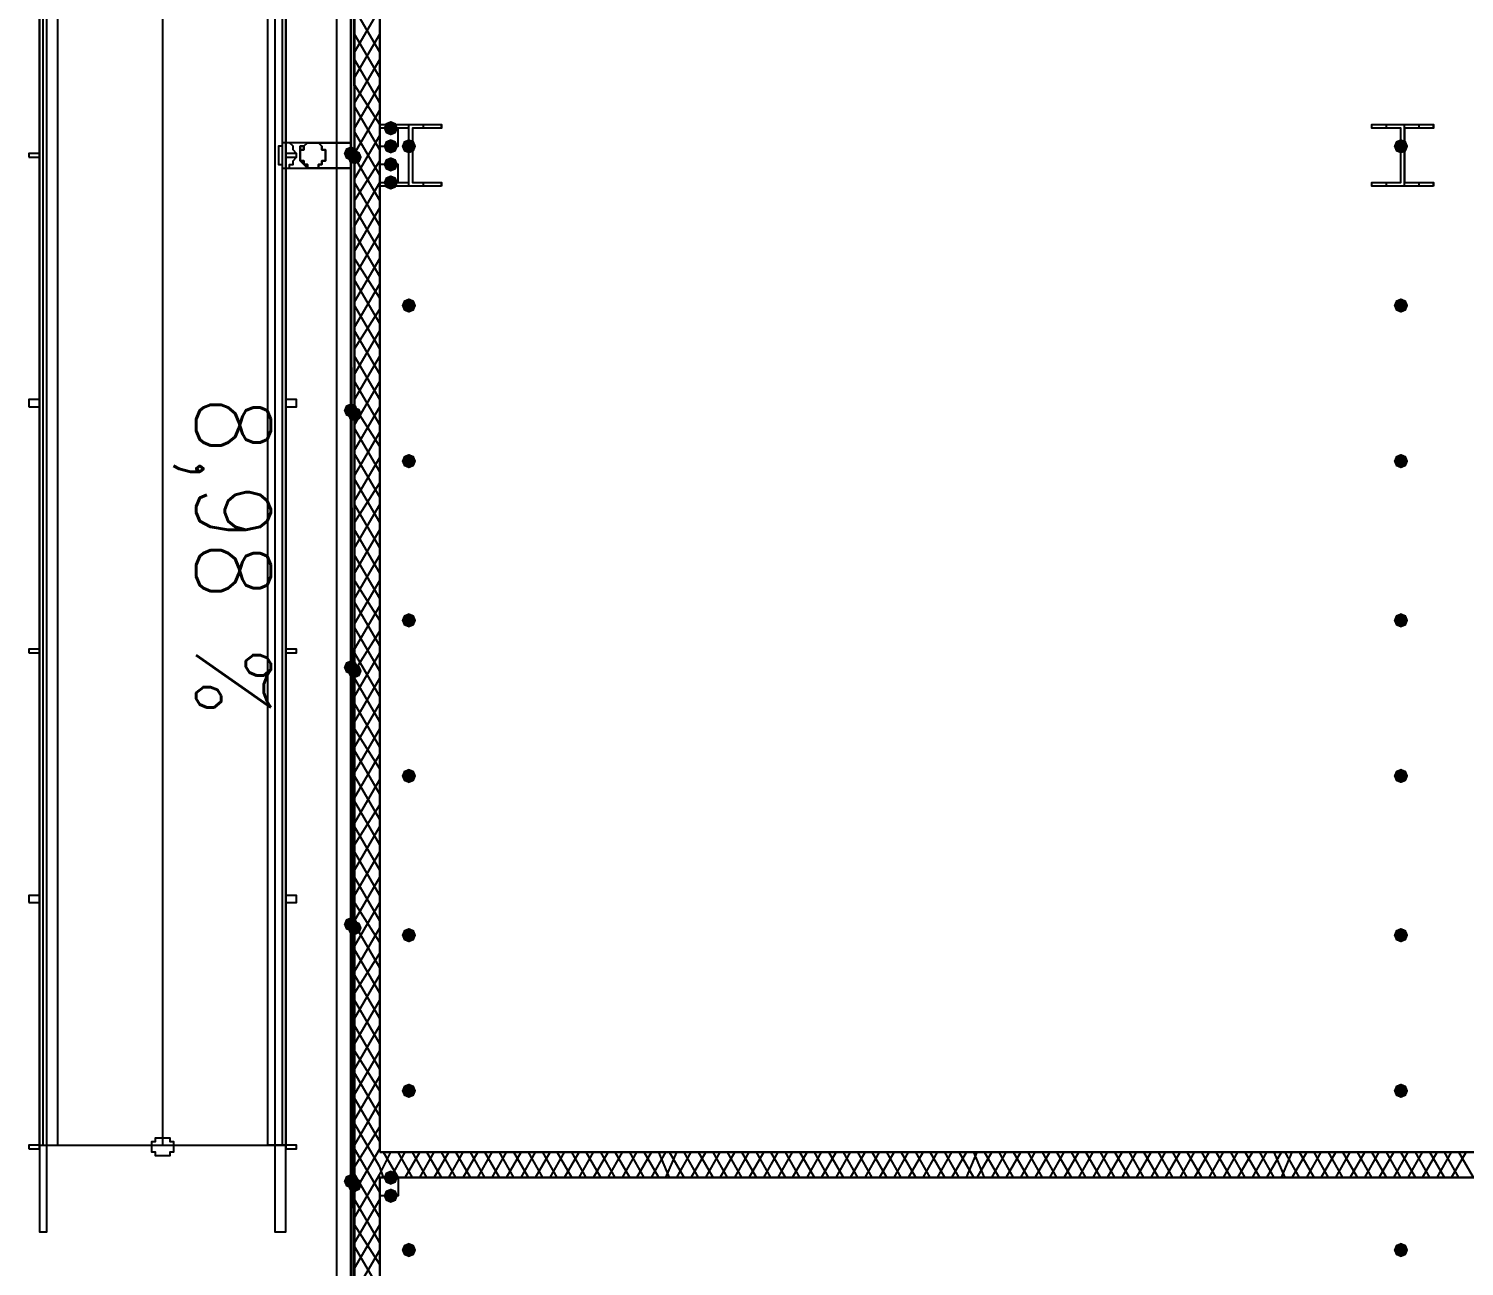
# Model space of a CAD drawing. Header units: millimetres. Extents: x 0 to 420, y 0 to 297.
# Drawn here: x 100.37 to 117.16, y 110.3 to 124.78 of the extents above; entities that cross this region are included whole.
import ezdxf

# ---------------------------------------------------------------- set-up
doc = ezdxf.new("R2010")
doc.units = ezdxf.units.MM
doc.layers.get('0').update_dxf_attribs({"linetype": 'CONTINUOUS'})
doc.styles.get("Standard").update_dxf_attribs({"font": 'STANDARD'})

msp = doc.modelspace()

# ---------------------------------------------------------------- hatches: boundary and pattern name
at = {"true_color": 0x000007}
h = msp.add_hatch(color=0, dxfattribs=at)
h.paths.add_polyline_path([(104.182333, 140.673667), (104.14, 140.673667), (104.182333, 123.317)], flags=0)
h.paths.add_polyline_path([(104.14, 140.673667), (104.182333, 123.317), (104.14, 123.317)], flags=0)
for points in [[(104.690333, 123.613333), (104.665463, 123.553538), (104.605667, 123.528667), (104.545871, 123.553538), (104.521, 123.613333), (104.545871, 123.673129), (104.605667, 123.698), (104.665462, 123.673129)], [(104.690333, 123.401667), (104.665463, 123.341871), (104.605667, 123.317), (104.545871, 123.341871), (104.521, 123.401667), (104.545871, 123.461462), (104.605667, 123.486333), (104.665462, 123.461463)], [(104.902, 123.401667), (104.877129, 123.341871), (104.817333, 123.317), (104.757538, 123.341871), (104.732667, 123.401667), (104.757537, 123.461462), (104.817333, 123.486333), (104.877129, 123.461463)], [(116.501333, 123.401667), (116.476463, 123.341871), (116.416667, 123.317), (116.356871, 123.341871), (116.332, 123.401667), (116.356871, 123.461462), (116.416667, 123.486333), (116.476462, 123.461463)], [(104.690333, 123.19), (104.665463, 123.130204), (104.605667, 123.105333), (104.545871, 123.130204), (104.521, 123.19), (104.545871, 123.249796), (104.605667, 123.274667), (104.665462, 123.249796)], [(104.690333, 122.978333), (104.665463, 122.918538), (104.605667, 122.893667), (104.545871, 122.918538), (104.521, 122.978333), (104.545871, 123.038129), (104.605667, 123.063), (104.665462, 123.038129)], [(104.902, 121.539), (104.877129, 121.479204), (104.817333, 121.454333), (104.757538, 121.479204), (104.732667, 121.539), (104.757537, 121.598796), (104.817333, 121.623667), (104.877129, 121.598796)], [(116.501333, 121.539), (116.476463, 121.479204), (116.416667, 121.454333), (116.356871, 121.479204), (116.332, 121.539), (116.356871, 121.598796), (116.416667, 121.623667), (116.476462, 121.598796)], [(104.902, 119.718667), (104.877129, 119.658871), (104.817333, 119.634), (104.757538, 119.658871), (104.732667, 119.718667), (104.757537, 119.778462), (104.817333, 119.803333), (104.877129, 119.778463)], [(116.501333, 119.718667), (116.476463, 119.658871), (116.416667, 119.634), (116.356871, 119.658871), (116.332, 119.718667), (116.356871, 119.778462), (116.416667, 119.803333), (116.476462, 119.778463)], [(104.902, 117.856), (104.877129, 117.796204), (104.817333, 117.771333), (104.757538, 117.796204), (104.732667, 117.856), (104.757537, 117.915796), (104.817333, 117.940667), (104.877129, 117.915796)], [(116.501333, 117.856), (116.476463, 117.796204), (116.416667, 117.771333), (116.356871, 117.796204), (116.332, 117.856), (116.356871, 117.915796), (116.416667, 117.940667), (116.476462, 117.915796)], [(104.902, 116.035667), (104.877129, 115.975871), (104.817333, 115.951), (104.757538, 115.975871), (104.732667, 116.035667), (104.757537, 116.095462), (104.817333, 116.120333), (104.877129, 116.095463)], [(116.501333, 116.035667), (116.476463, 115.975871), (116.416667, 115.951), (116.356871, 115.975871), (116.332, 116.035667), (116.356871, 116.095462), (116.416667, 116.120333), (116.476462, 116.095463)], [(104.902, 114.173), (104.877129, 114.113204), (104.817333, 114.088333), (104.757538, 114.113204), (104.732667, 114.173), (104.757537, 114.232796), (104.817333, 114.257667), (104.877129, 114.232796)], [(116.501333, 114.173), (116.476463, 114.113204), (116.416667, 114.088333), (116.356871, 114.113204), (116.332, 114.173), (116.356871, 114.232796), (116.416667, 114.257667), (116.476462, 114.232796)], [(104.902, 112.352667), (104.877129, 112.292871), (104.817333, 112.268), (104.757538, 112.292871), (104.732667, 112.352667), (104.757537, 112.412462), (104.817333, 112.437333), (104.877129, 112.412463)], [(116.501333, 112.352667), (116.476463, 112.292871), (116.416667, 112.268), (116.356871, 112.292871), (116.332, 112.352667), (116.356871, 112.412462), (116.416667, 112.437333), (116.476462, 112.412463)], [(104.690333, 111.336667), (104.665463, 111.276871), (104.605667, 111.252), (104.545871, 111.276871), (104.521, 111.336667), (104.545871, 111.396462), (104.605667, 111.421333), (104.665462, 111.396463)], [(104.690333, 111.125), (104.665463, 111.065204), (104.605667, 111.040333), (104.545871, 111.065204), (104.521, 111.125), (104.545871, 111.184796), (104.605667, 111.209667), (104.665462, 111.184796)], [(104.902, 110.49), (104.877129, 110.430204), (104.817333, 110.405333), (104.757538, 110.430204), (104.732667, 110.49), (104.757537, 110.549796), (104.817333, 110.574667), (104.877129, 110.549796)], [(116.501333, 110.49), (116.476463, 110.430204), (116.416667, 110.405333), (116.356871, 110.430204), (116.332, 110.49), (116.356871, 110.549796), (116.416667, 110.574667), (116.476462, 110.549796)]]:
    msp.add_hatch(color=0, dxfattribs=at).paths.add_polyline_path(points, flags=0)
at = {"true_color": 0x0000fe}
for points in [[(104.224667, 123.317), (104.199796, 123.257204), (104.14, 123.232333), (104.080204, 123.257204), (104.055333, 123.317), (104.080204, 123.376796), (104.14, 123.401667), (104.199796, 123.376796)], [(104.267, 123.274667), (104.242129, 123.214871), (104.182333, 123.19), (104.122538, 123.214871), (104.097667, 123.274667), (104.122537, 123.334462), (104.182333, 123.359333), (104.242129, 123.334463)], [(104.224667, 120.311333), (104.199796, 120.251537), (104.14, 120.226667), (104.080204, 120.251537), (104.055333, 120.311333), (104.080204, 120.371129), (104.14, 120.396), (104.199796, 120.371129)], [(104.267, 120.269), (104.242129, 120.209204), (104.182333, 120.184333), (104.122538, 120.209204), (104.097667, 120.269), (104.122537, 120.328796), (104.182333, 120.353667), (104.242129, 120.328796)], [(104.224667, 117.305667), (104.199796, 117.245871), (104.14, 117.221), (104.080204, 117.245871), (104.055333, 117.305667), (104.080204, 117.365462), (104.14, 117.390333), (104.199796, 117.365463)], [(104.267, 117.263333), (104.242129, 117.203537), (104.182333, 117.178667), (104.122538, 117.203537), (104.097667, 117.263333), (104.122537, 117.323129), (104.182333, 117.348), (104.242129, 117.323129)], [(104.224667, 114.3), (104.199796, 114.240204), (104.14, 114.215333), (104.080204, 114.240204), (104.055333, 114.3), (104.080204, 114.359796), (104.14, 114.384667), (104.199796, 114.359796)], [(104.267, 114.257667), (104.242129, 114.197871), (104.182333, 114.173), (104.122538, 114.197871), (104.097667, 114.257667), (104.122537, 114.317462), (104.182333, 114.342333), (104.242129, 114.317463)], [(104.224667, 111.294333), (104.199796, 111.234537), (104.14, 111.209667), (104.080204, 111.234537), (104.055333, 111.294333), (104.080204, 111.354129), (104.14, 111.379), (104.199796, 111.354129)], [(104.267, 111.252), (104.242129, 111.192204), (104.182333, 111.167333), (104.122538, 111.192204), (104.097667, 111.252), (104.122537, 111.311796), (104.182333, 111.336667), (104.242129, 111.311796)]]:
    msp.add_hatch(color=0, dxfattribs=at).paths.add_polyline_path(points, flags=0)
at = {"true_color": 0x000007}
h = msp.add_hatch(color=0, dxfattribs=at)
h.paths.add_polyline_path([(104.182333, 123.274667), (104.14, 123.274667), (104.182333, 105.240667)], flags=0)
h.paths.add_polyline_path([(104.14, 123.274667), (104.182333, 105.240667), (104.14, 105.240667)], flags=0)

# ---------------------------------------------------------------- linework, layer by layer
at = {"color": 0, "true_color": 0x000007}
for points in [[(103.970667, 105.029), (389.763, 105.029), (389.763, 222.715667), (103.970667, 222.715667)], [(100.499333, 131.953), (100.499333, 126.195667), (100.499333, 111.717667), (100.584, 111.717667), (100.584, 126.195667), (100.584, 131.953), (100.584, 146.473333), (100.499333, 146.473333)], [(100.499333, 131.995333), (100.499333, 126.195667), (100.499333, 111.717667), (100.541667, 111.717667), (100.541667, 126.195667), (100.541667, 131.995333), (100.541667, 146.431), (100.499333, 146.431)], [(103.251, 131.953), (103.251, 126.195667), (103.251, 111.717667), (103.378, 111.717667), (103.378, 126.195667), (103.378, 131.953), (103.378, 146.473333), (103.251, 146.473333)], [(103.335667, 131.995333), (103.335667, 126.195667), (103.335667, 111.717667), (103.378, 111.717667), (103.378, 126.195667), (103.378, 131.995333), (103.378, 146.431), (103.335667, 146.431)], [(104.182333, 140.673667), (104.14, 140.673667), (104.182333, 123.317)], [(104.14, 140.673667), (104.182333, 123.317), (104.14, 123.317)], [(104.182333, 123.317), (104.182333, 140.673667), (104.14, 140.673667), (104.14, 123.317)], [(104.182333, 123.317), (104.182333, 140.673667), (104.14, 140.673667), (104.14, 123.317)], [(104.478667, 111.633), (120.988667, 111.633), (120.988667, 105.537), (133.688667, 105.537), (133.688667, 140.038667), (104.478667, 140.038667), (104.478667, 123.655667)], [(100.584, 126.195667), (100.499333, 126.195667), (100.499333, 111.717667), (100.711, 111.717667), (100.711, 126.195667)], [(103.293333, 126.195667), (103.378, 126.195667), (103.378, 111.717667), (103.166333, 111.717667), (103.166333, 126.195667)], [(104.14, 123.571), (104.14, 123.444), (103.674333, 123.444), (103.632, 123.444), (103.589667, 123.401667), (103.547333, 123.401667), (103.547333, 123.359333), (103.547333, 123.317), (103.547333, 123.274667), (103.547333, 123.232333), (103.589667, 123.19), (103.632, 123.147667), (103.674333, 123.147667), (104.14, 123.147667), (104.14, 123.020667), (104.14, 123.147667), (103.674333, 123.147667), (103.632, 123.147667), (103.632, 123.19), (103.589667, 123.19), (103.589667, 123.232333), (103.547333, 123.232333), (103.547333, 123.274667), (103.547333, 123.317), (103.547333, 123.359333), (103.589667, 123.359333), (103.589667, 123.401667), (103.632, 123.444), (103.674333, 123.444), (104.14, 123.444), (104.14, 123.571), (104.14, 123.444), (103.674333, 123.444), (103.632, 123.444), (103.589667, 123.401667), (103.547333, 123.401667), (103.547333, 123.359333), (103.547333, 123.317), (103.547333, 123.274667), (103.547333, 123.232333), (103.589667, 123.19), (103.632, 123.147667), (103.674333, 123.147667), (104.14, 123.147667), (104.14, 123.020667), (104.14, 123.147667), (103.674333, 123.147667), (103.632, 123.147667), (103.632, 123.19), (103.589667, 123.19), (103.589667, 123.232333), (103.547333, 123.232333), (103.547333, 123.274667), (103.547333, 123.317), (103.547333, 123.359333), (103.589667, 123.359333), (103.589667, 123.401667), (103.632, 123.444), (103.674333, 123.444), (104.14, 123.444), (104.14, 123.571), (104.14, 123.444), (103.674333, 123.444), (103.632, 123.444), (103.589667, 123.401667), (103.589667, 123.359333), (103.547333, 123.359333), (103.547333, 123.317), (103.547333, 123.274667), (103.547333, 123.232333), (103.589667, 123.232333), (103.589667, 123.19), (103.632, 123.19), (103.632, 123.147667), (103.674333, 123.147667), (104.14, 123.147667), (104.14, 123.020667), (104.14, 123.147667), (103.674333, 123.147667), (103.632, 123.147667), (103.589667, 123.19), (103.547333, 123.232333), (103.547333, 123.274667), (103.547333, 123.317), (103.547333, 123.359333), (103.547333, 123.401667), (103.589667, 123.401667), (103.632, 123.444), (103.674333, 123.444), (104.14, 123.444)], [(105.198333, 122.936), (104.478667, 122.936), (104.478667, 122.978333), (104.817333, 122.978333), (104.817333, 123.613333), (104.478667, 123.613333), (104.478667, 123.655667), (105.198333, 123.655667), (105.198333, 123.613333), (104.859667, 123.613333), (104.859667, 122.978333), (105.198333, 122.978333)], [(104.690333, 123.613333), (104.478667, 123.613333), (104.478667, 123.401667), (104.690333, 123.401667), (104.690333, 123.613333), (104.478667, 123.613333), (104.478667, 123.401667), (104.690333, 123.401667)], [(116.797667, 122.936), (116.078, 122.936), (116.078, 122.978333), (116.416667, 122.978333), (116.416667, 123.613333), (116.078, 123.613333), (116.078, 123.655667), (116.797667, 123.655667), (116.797667, 123.613333), (116.459, 123.613333), (116.459, 122.978333), (116.797667, 122.978333)], [(103.378, 123.444), (103.335667, 123.444), (103.335667, 123.401667), (103.293333, 123.401667), (103.293333, 123.359333), (103.293333, 123.317), (103.293333, 123.274667), (103.293333, 123.232333), (103.293333, 123.19), (103.335667, 123.19), (103.335667, 123.147667), (103.378, 123.147667), (103.420333, 123.147667), (103.420333, 123.19), (103.462667, 123.19), (103.462667, 123.232333), (103.505, 123.274667), (103.505, 123.317), (103.462667, 123.359333), (103.462667, 123.401667), (103.420333, 123.444)], [(103.674333, 123.444), (103.716667, 123.444), (103.759, 123.444), (103.801333, 123.401667), (103.801333, 123.359333), (103.843667, 123.359333), (103.843667, 123.317), (103.843667, 123.274667), (103.843667, 123.232333), (103.801333, 123.232333), (103.801333, 123.19), (103.759, 123.19), (103.759, 123.147667), (103.716667, 123.147667), (103.674333, 123.147667), (103.632, 123.147667), (103.632, 123.19), (103.589667, 123.19), (103.589667, 123.232333), (103.547333, 123.232333), (103.547333, 123.274667), (103.547333, 123.317), (103.547333, 123.359333), (103.589667, 123.359333), (103.589667, 123.401667), (103.632, 123.444), (103.674333, 123.444), (103.632, 123.444), (103.589667, 123.401667), (103.589667, 123.359333), (103.547333, 123.359333), (103.547333, 123.317), (103.547333, 123.274667), (103.547333, 123.232333), (103.589667, 123.232333), (103.589667, 123.19), (103.632, 123.19), (103.632, 123.147667), (103.674333, 123.147667), (103.716667, 123.147667), (103.759, 123.147667), (103.759, 123.19), (103.801333, 123.19), (103.801333, 123.232333), (103.843667, 123.232333), (103.843667, 123.274667), (103.843667, 123.317), (103.843667, 123.359333), (103.801333, 123.359333), (103.801333, 123.401667), (103.759, 123.444), (103.716667, 123.444)], [(103.674333, 123.147667), (103.716667, 123.147667), (103.759, 123.147667), (103.759, 123.19), (103.801333, 123.19), (103.801333, 123.232333), (103.843667, 123.232333), (103.843667, 123.274667), (103.843667, 123.317), (103.843667, 123.359333), (103.801333, 123.359333), (103.801333, 123.401667), (103.759, 123.444), (103.716667, 123.444), (103.674333, 123.444), (103.632, 123.444), (103.589667, 123.401667), (103.589667, 123.359333), (103.547333, 123.359333), (103.547333, 123.317), (103.547333, 123.274667), (103.547333, 123.232333), (103.589667, 123.232333), (103.589667, 123.19), (103.632, 123.19), (103.632, 123.147667)], [(100.372333, 123.274667), (100.499333, 123.274667), (100.499333, 123.317), (100.372333, 123.317)], [(103.378, 123.274667), (103.505, 123.274667), (103.505, 123.317), (103.378, 123.317)], [(104.182333, 123.274667), (104.14, 123.274667), (104.182333, 105.240667)], [(104.14, 123.274667), (104.182333, 105.240667), (104.14, 105.240667)], [(104.690333, 123.19), (104.478667, 123.19), (104.478667, 122.978333), (104.690333, 122.978333), (104.690333, 123.19), (104.478667, 123.19), (104.478667, 122.978333), (104.690333, 122.978333)], [(100.372333, 120.353667), (100.499333, 120.353667), (100.499333, 120.438333), (100.372333, 120.438333)], [(103.378, 120.353667), (103.505, 120.353667), (103.505, 120.438333), (103.378, 120.438333)], [(100.372333, 117.475), (100.499333, 117.475), (100.499333, 117.517333), (100.372333, 117.517333)], [(103.378, 117.475), (103.505, 117.475), (103.505, 117.517333), (103.378, 117.517333)], [(100.372333, 114.554), (100.499333, 114.554), (100.499333, 114.638667), (100.372333, 114.638667)], [(103.378, 114.554), (103.505, 114.554), (103.505, 114.638667), (103.378, 114.638667)], [(101.938667, 111.802333), (101.981, 111.802333), (102.023333, 111.802333), (102.023333, 111.76), (102.065667, 111.76), (102.065667, 111.717667), (102.065667, 111.675333), (102.065667, 111.633), (102.023333, 111.633), (102.023333, 111.590667), (101.981, 111.590667), (101.938667, 111.590667), (101.896333, 111.590667), (101.854, 111.590667), (101.854, 111.633), (101.811667, 111.633), (101.811667, 111.675333), (101.811667, 111.717667), (101.811667, 111.76), (101.854, 111.76), (101.854, 111.802333), (101.896333, 111.802333)], [(100.372333, 111.675333), (100.499333, 111.675333), (100.499333, 111.717667), (100.372333, 111.717667)], [(103.378, 111.675333), (103.505, 111.675333), (103.505, 111.717667), (103.378, 111.717667)], [(104.690333, 111.125), (104.478667, 111.125), (104.478667, 111.336667), (104.690333, 111.336667), (104.690333, 111.125), (104.478667, 111.125), (104.478667, 111.336667), (104.690333, 111.336667)]]:
    msp.add_lwpolyline(points, close=True, dxfattribs=at)
for points in [[(104.182333, 160.528), (104.182333, 105.537)], [(100.499333, 111.717667), (100.499333, 146.473333), (103.378, 146.473333), (103.378, 111.717667)], [(101.938667, 111.717667), (101.938667, 146.473333)], [(104.182333, 123.317), (104.182333, 140.673667), (104.182333, 123.317), (104.14, 140.673667)], [(104.478667, 111.633), (104.478667, 140.038667)], [(104.182333, 124.502333), (104.478667, 125.010333)], [(104.478667, 124.502333), (104.182333, 125.010333)], [(104.182333, 124.206), (104.478667, 124.714)], [(104.478667, 124.206), (104.182333, 124.714)], [(104.182333, 123.909667), (104.478667, 124.417667)], [(104.478667, 123.909667), (104.182333, 124.417667)], [(104.182333, 123.613333), (104.478667, 124.121333)], [(104.478667, 123.655667), (104.182333, 124.121333)], [(104.478667, 123.359333), (104.182333, 123.867333)], [(104.182333, 123.317), (104.478667, 123.825)], [(104.478667, 123.063), (104.182333, 123.571)], [(104.478667, 123.613333), (104.478667, 123.655667)], [(104.648, 123.613333), (104.648, 123.655667)], [(104.817333, 122.936), (104.817333, 123.655667)], [(104.986667, 123.613333), (104.986667, 123.655667)], [(105.198333, 123.613333), (105.198333, 123.655667)], [(116.078, 123.613333), (116.078, 123.655667)], [(116.247333, 123.613333), (116.247333, 123.655667)], [(116.459, 122.936), (116.459, 123.655667)], [(116.628333, 123.613333), (116.628333, 123.655667)], [(116.797667, 123.613333), (116.797667, 123.655667)], [(103.674333, 123.444), (103.378, 123.444)], [(104.182333, 123.020667), (104.478667, 123.528667)], [(104.182333, 105.240667), (104.182333, 123.274667), (104.182333, 105.240667), (104.14, 123.274667)], [(104.14, 123.274667), (104.14, 105.240667)], [(104.182333, 105.240667), (104.182333, 123.274667), (104.14, 123.274667)], [(104.14, 123.274667), (104.14, 105.240667)], [(104.182333, 105.240667), (104.182333, 123.274667), (104.14, 123.274667)], [(104.478667, 122.766667), (104.182333, 123.274667)], [(104.182333, 122.766667), (104.478667, 123.232333)], [(103.378, 123.147667), (103.674333, 123.147667)], [(104.182333, 122.470333), (104.478667, 122.978333)], [(104.478667, 122.470333), (104.182333, 122.978333)], [(104.478667, 122.936), (104.478667, 122.978333)], [(104.648, 122.936), (104.648, 122.978333)], [(104.986667, 122.936), (104.986667, 122.978333)], [(105.198333, 122.936), (105.198333, 122.978333)], [(116.078, 122.936), (116.078, 122.978333)], [(116.247333, 122.936), (116.247333, 122.978333)], [(116.628333, 122.936), (116.628333, 122.978333)], [(116.797667, 122.936), (116.797667, 122.978333)], [(104.182333, 122.174), (104.478667, 122.682)], [(104.478667, 122.174), (104.182333, 122.682)], [(104.182333, 121.877667), (104.478667, 122.385667)], [(104.478667, 121.877667), (104.182333, 122.385667)], [(104.182333, 121.581333), (104.478667, 122.089333)], [(104.478667, 121.623667), (104.182333, 122.089333)], [(104.478667, 121.327333), (104.182333, 121.835333)], [(104.182333, 121.285), (104.478667, 121.793)], [(104.478667, 121.031), (104.182333, 121.539)], [(104.182333, 121.031), (104.478667, 121.496667)], [(104.182333, 120.734667), (104.478667, 121.242667)], [(104.478667, 120.734667), (104.182333, 121.242667)], [(104.182333, 120.438333), (104.478667, 120.946333)], [(104.478667, 120.438333), (104.182333, 120.946333)], [(104.182333, 120.142), (104.478667, 120.65)], [(104.478667, 120.142), (104.182333, 120.65)], [(104.182333, 119.845667), (104.478667, 120.353667)], [(104.478667, 119.888), (104.182333, 120.353667)], [(104.478667, 119.591667), (104.182333, 120.099667)], [(104.182333, 119.549333), (104.478667, 120.057333)], [(104.478667, 119.295333), (104.182333, 119.803333)], [(104.182333, 119.253), (104.478667, 119.761)], [(104.478667, 118.999), (104.182333, 119.507)], [(104.182333, 118.999), (104.478667, 119.464667)], [(104.182333, 118.702667), (104.478667, 119.210667)], [(104.478667, 118.702667), (104.182333, 119.210667)], [(104.182333, 118.406333), (104.478667, 118.914333)], [(104.478667, 118.406333), (104.182333, 118.914333)], [(104.182333, 118.11), (104.478667, 118.618)], [(104.478667, 118.11), (104.182333, 118.618)], [(104.182333, 117.813667), (104.478667, 118.321667)], [(104.478667, 117.856), (104.182333, 118.321667)], [(104.478667, 117.559667), (104.182333, 118.067667)], [(104.182333, 117.517333), (104.478667, 118.025333)], [(104.478667, 117.263333), (104.182333, 117.771333)], [(104.182333, 117.263333), (104.478667, 117.729)], [(104.182333, 116.967), (104.478667, 117.475)], [(104.478667, 116.967), (104.182333, 117.475)], [(104.182333, 116.670667), (104.478667, 117.178667)], [(104.478667, 116.670667), (104.182333, 117.178667)], [(104.182333, 116.374333), (104.478667, 116.882333)], [(104.478667, 116.374333), (104.182333, 116.882333)], [(104.182333, 116.078), (104.478667, 116.586)], [(104.478667, 116.120333), (104.182333, 116.586)], [(104.478667, 115.824), (104.182333, 116.332)], [(104.182333, 115.781667), (104.478667, 116.289667)], [(104.478667, 115.527667), (104.182333, 116.035667)], [(104.182333, 115.485333), (104.478667, 115.993333)], [(104.478667, 115.231333), (104.182333, 115.739333)], [(104.182333, 115.231333), (104.478667, 115.697)], [(104.182333, 114.935), (104.478667, 115.443)], [(104.478667, 114.935), (104.182333, 115.443)], [(104.182333, 114.638667), (104.478667, 115.146667)], [(104.478667, 114.638667), (104.182333, 115.146667)], [(104.182333, 114.342333), (104.478667, 114.850333)], [(104.478667, 114.342333), (104.182333, 114.850333)], [(104.182333, 114.046), (104.478667, 114.554)], [(104.478667, 114.088333), (104.182333, 114.554)], [(104.478667, 113.792), (104.182333, 114.3)], [(104.182333, 113.749667), (104.478667, 114.257667)], [(104.478667, 113.495667), (104.182333, 114.003667)], [(104.182333, 113.495667), (104.478667, 113.961333)], [(104.182333, 113.199333), (104.478667, 113.707333)], [(104.478667, 113.199333), (104.182333, 113.707333)], [(104.182333, 112.903), (104.478667, 113.411)], [(104.478667, 112.903), (104.182333, 113.411)], [(104.182333, 112.606667), (104.478667, 113.114667)], [(104.478667, 112.606667), (104.182333, 113.114667)], [(104.182333, 112.310333), (104.478667, 112.818333)], [(104.478667, 112.352667), (104.182333, 112.818333)], [(104.478667, 112.056333), (104.182333, 112.564333)], [(104.182333, 112.014), (104.478667, 112.522)], [(104.478667, 111.76), (104.182333, 112.268)], [(104.182333, 111.717667), (104.478667, 112.225667)], [(104.478667, 111.463667), (104.182333, 111.971667)], [(104.182333, 111.463667), (104.478667, 111.929333)], [(100.499333, 111.717667), (103.378, 111.717667)], [(104.182333, 111.167333), (104.478667, 111.675333)], [(104.478667, 111.167333), (104.182333, 111.675333)], [(104.478667, 111.379), (104.605667, 111.633)], [(120.988667, 111.633), (104.478667, 111.633)], [(104.690333, 111.336667), (104.521, 111.633)], [(104.605667, 111.336667), (104.775, 111.633)], [(104.859667, 111.336667), (104.690333, 111.633)], [(104.775, 111.336667), (104.944333, 111.633)], [(105.029, 111.336667), (104.859667, 111.633)], [(104.944333, 111.336667), (105.113667, 111.633)], [(105.198333, 111.336667), (105.029, 111.633)], [(105.113667, 111.336667), (105.283, 111.633)], [(105.367667, 111.336667), (105.198333, 111.633)], [(105.283, 111.336667), (105.452333, 111.633)], [(105.537, 111.336667), (105.367667, 111.633)], [(105.452333, 111.336667), (105.621667, 111.633)], [(105.706333, 111.336667), (105.537, 111.633)], [(105.621667, 111.336667), (105.791, 111.633)], [(105.875667, 111.336667), (105.706333, 111.633)], [(105.791, 111.336667), (105.960333, 111.633)], [(106.045, 111.336667), (105.875667, 111.633)], [(105.960333, 111.336667), (106.129667, 111.633)], [(106.214333, 111.336667), (106.045, 111.633)], [(106.129667, 111.336667), (106.299, 111.633)], [(106.383667, 111.336667), (106.214333, 111.633)], [(106.299, 111.336667), (106.468333, 111.633)], [(106.553, 111.336667), (106.383667, 111.633)], [(106.468333, 111.336667), (106.637667, 111.633)], [(106.722333, 111.336667), (106.553, 111.633)], [(106.637667, 111.336667), (106.807, 111.633)], [(106.891667, 111.336667), (106.722333, 111.633)], [(106.807, 111.336667), (106.976333, 111.633)], [(107.061, 111.336667), (106.891667, 111.633)], [(106.976333, 111.336667), (107.145667, 111.633)], [(107.230333, 111.336667), (107.061, 111.633)], [(107.145667, 111.336667), (107.315, 111.633)], [(107.399667, 111.336667), (107.230333, 111.633)], [(107.315, 111.336667), (107.484333, 111.633)], [(107.569, 111.336667), (107.399667, 111.633)], [(107.484333, 111.336667), (107.653667, 111.633)], [(107.738333, 111.336667), (107.569, 111.633)], [(107.653667, 111.336667), (107.823, 111.633)], [(107.865333, 111.336667), (107.738333, 111.633)], [(107.823, 111.336667), (107.95, 111.633)], [(108.034667, 111.336667), (107.865333, 111.633)], [(107.95, 111.336667), (108.119333, 111.633)], [(108.204, 111.336667), (108.034667, 111.633)], [(108.119333, 111.336667), (108.288667, 111.633)], [(108.373333, 111.336667), (108.204, 111.633)], [(108.288667, 111.336667), (108.458, 111.633)], [(108.542667, 111.336667), (108.373333, 111.633)], [(108.458, 111.336667), (108.627333, 111.633)], [(108.712, 111.336667), (108.542667, 111.633)], [(108.627333, 111.336667), (108.796667, 111.633)], [(108.881333, 111.336667), (108.712, 111.633)], [(108.796667, 111.336667), (108.966, 111.633)], [(109.050667, 111.336667), (108.881333, 111.633)], [(108.966, 111.336667), (109.135333, 111.633)], [(109.22, 111.336667), (109.050667, 111.633)], [(109.135333, 111.336667), (109.304667, 111.633)], [(109.389333, 111.336667), (109.22, 111.633)], [(109.304667, 111.336667), (109.474, 111.633)], [(109.558667, 111.336667), (109.389333, 111.633)], [(109.474, 111.336667), (109.643333, 111.633)], [(109.728, 111.336667), (109.558667, 111.633)], [(109.643333, 111.336667), (109.812667, 111.633)], [(109.897333, 111.336667), (109.728, 111.633)], [(109.812667, 111.336667), (109.982, 111.633)], [(110.066667, 111.336667), (109.897333, 111.633)], [(109.982, 111.336667), (110.151333, 111.633)], [(110.236, 111.336667), (110.066667, 111.633)], [(110.151333, 111.336667), (110.320667, 111.633)], [(110.405333, 111.336667), (110.236, 111.633)], [(110.320667, 111.336667), (110.49, 111.633)], [(110.574667, 111.336667), (110.405333, 111.633)], [(110.49, 111.336667), (110.659333, 111.633)], [(110.744, 111.336667), (110.574667, 111.633)], [(110.659333, 111.336667), (110.828667, 111.633)], [(110.913333, 111.336667), (110.744, 111.633)], [(110.828667, 111.336667), (110.998, 111.633)], [(111.082667, 111.336667), (110.913333, 111.633)], [(110.998, 111.336667), (111.167333, 111.633)], [(111.252, 111.336667), (111.082667, 111.633)], [(111.167333, 111.336667), (111.336667, 111.633)], [(111.421333, 111.336667), (111.252, 111.633)], [(111.336667, 111.336667), (111.463667, 111.633)], [(111.548333, 111.336667), (111.421333, 111.633)], [(111.463667, 111.336667), (111.633, 111.633)], [(111.717667, 111.336667), (111.548333, 111.633)], [(111.633, 111.336667), (111.802333, 111.633)], [(111.887, 111.336667), (111.717667, 111.633)], [(111.802333, 111.336667), (111.971667, 111.633)], [(112.056333, 111.336667), (111.887, 111.633)], [(111.971667, 111.336667), (112.141, 111.633)], [(112.225667, 111.336667), (112.056333, 111.633)], [(112.141, 111.336667), (112.310333, 111.633)], [(112.395, 111.336667), (112.225667, 111.633)], [(112.310333, 111.336667), (112.479667, 111.633)], [(112.564333, 111.336667), (112.395, 111.633)], [(112.479667, 111.336667), (112.649, 111.633)], [(112.733667, 111.336667), (112.564333, 111.633)], [(112.649, 111.336667), (112.818333, 111.633)], [(112.903, 111.336667), (112.733667, 111.633)], [(112.818333, 111.336667), (112.987667, 111.633)], [(113.072333, 111.336667), (112.903, 111.633)], [(112.987667, 111.336667), (113.157, 111.633)], [(113.241667, 111.336667), (113.072333, 111.633)], [(113.157, 111.336667), (113.326333, 111.633)], [(113.411, 111.336667), (113.241667, 111.633)], [(113.326333, 111.336667), (113.495667, 111.633)], [(113.580333, 111.336667), (113.411, 111.633)], [(113.495667, 111.336667), (113.665, 111.633)], [(113.749667, 111.336667), (113.580333, 111.633)], [(113.665, 111.336667), (113.834333, 111.633)], [(113.919, 111.336667), (113.749667, 111.633)], [(113.834333, 111.336667), (114.003667, 111.633)], [(114.088333, 111.336667), (113.919, 111.633)], [(114.003667, 111.336667), (114.173, 111.633)], [(114.257667, 111.336667), (114.088333, 111.633)], [(114.173, 111.336667), (114.342333, 111.633)], [(114.427, 111.336667), (114.257667, 111.633)], [(114.342333, 111.336667), (114.511667, 111.633)], [(114.596333, 111.336667), (114.427, 111.633)], [(114.511667, 111.336667), (114.681, 111.633)], [(114.765667, 111.336667), (114.596333, 111.633)], [(114.681, 111.336667), (114.850333, 111.633)], [(114.935, 111.336667), (114.765667, 111.633)], [(114.850333, 111.336667), (115.019667, 111.633)], [(115.062, 111.336667), (114.935, 111.633)], [(115.019667, 111.336667), (115.146667, 111.633)], [(115.231333, 111.336667), (115.062, 111.633)], [(115.146667, 111.336667), (115.316, 111.633)], [(115.400667, 111.336667), (115.231333, 111.633)], [(115.316, 111.336667), (115.485333, 111.633)], [(115.57, 111.336667), (115.400667, 111.633)], [(115.485333, 111.336667), (115.654667, 111.633)], [(115.739333, 111.336667), (115.57, 111.633)], [(115.654667, 111.336667), (115.824, 111.633)], [(115.908667, 111.336667), (115.739333, 111.633)], [(115.824, 111.336667), (115.993333, 111.633)], [(116.078, 111.336667), (115.908667, 111.633)], [(115.993333, 111.336667), (116.162667, 111.633)], [(116.247333, 111.336667), (116.078, 111.633)], [(116.162667, 111.336667), (116.332, 111.633)], [(116.416667, 111.336667), (116.247333, 111.633)], [(116.332, 111.336667), (116.501333, 111.633)], [(116.586, 111.336667), (116.416667, 111.633)], [(116.501333, 111.336667), (116.670667, 111.633)], [(116.755333, 111.336667), (116.586, 111.633)], [(116.670667, 111.336667), (116.84, 111.633)], [(116.924667, 111.336667), (116.755333, 111.633)], [(116.84, 111.336667), (117.009333, 111.633)], [(117.094, 111.336667), (116.924667, 111.633)], [(117.009333, 111.336667), (117.178667, 111.633)], [(117.263333, 111.336667), (117.094, 111.633)], [(104.521, 111.336667), (104.478667, 111.463667)], [(104.182333, 110.871), (104.478667, 111.379)], [(104.478667, 110.871), (104.182333, 111.379)], [(104.478667, 111.336667), (120.988667, 111.336667)], [(104.478667, 105.537), (104.478667, 111.336667)], [(104.182333, 110.574667), (104.478667, 111.082667)], [(104.478667, 110.574667), (104.182333, 111.082667)], [(104.182333, 110.278333), (104.478667, 110.786333)], [(104.478667, 110.320667), (104.182333, 110.786333)], [(104.478667, 110.024333), (104.182333, 110.532333)], [(104.182333, 109.982), (104.478667, 110.49)]]:
    msp.add_lwpolyline(points, dxfattribs=at)
at = {"color": 0, "true_color": 0x000012}
for points in [[(100.584, 111.717667), (100.584, 126.195667), (100.499333, 126.195667), (100.499333, 111.717667), (100.499333, 110.701667), (100.584, 110.701667)], [(103.378, 111.717667), (103.378, 126.195667), (103.251, 126.195667), (103.251, 111.717667), (103.251, 110.701667), (103.378, 110.701667)]]:
    msp.add_lwpolyline(points, close=True, dxfattribs=at)
at = {"color": 0, "true_color": 0x000008}
msp.add_lwpolyline([(104.478667, 111.336667), (104.478667, 105.537), (120.988667, 105.537), (120.988667, 111.336667)], close=True, dxfattribs=at)

# ---------------------------------------------------------------- texts
at = {"color": 0, "true_color": 0x000007, "insert": (102.065665, 120.480674), "char_height": 0.872032, "width": 3.80302835, "attachment_point": 7, "rotation": 270}
msp.add_mtext('8,98 %', dxfattribs=at)

doc.saveas('drawing.dxf')
